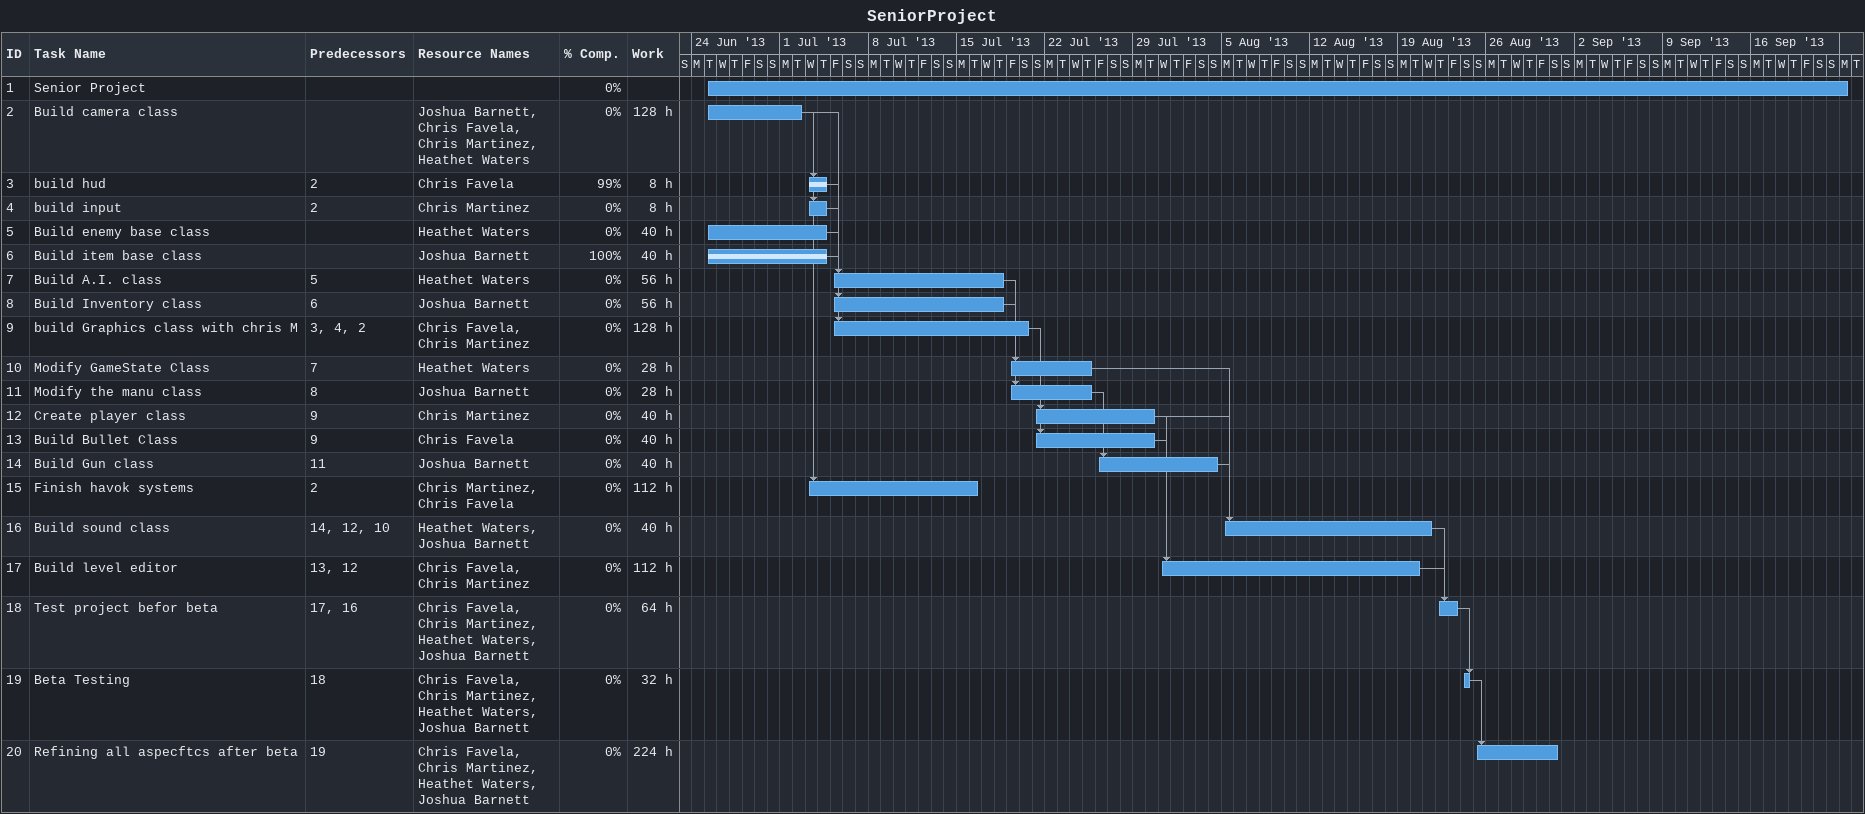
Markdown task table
SeniorProject

| ID | Task | Start | Finish | Predecessors | Resources | % complete | Work (h) |
|---|---|---|---|---|---|---|---|
| 1 | Senior Project | 2013-06-25 | 2013-09-23 |  |  | 0 |  |
| 2 | Build camera class | 2013-06-25 | 2013-07-02 |  | Joshua Barnett, Chris Favela, Chris Martinez, Heathet Waters | 0 | 128 |
| 3 | build hud | 2013-07-03 | 2013-07-04 | 2 | Chris Favela | 99 | 8 |
| 4 | build input | 2013-07-03 | 2013-07-04 | 2 | Chris Martinez | 0 | 8 |
| 5 | Build enemy base class | 2013-06-25 | 2013-07-04 |  | Heathet Waters | 0 | 40 |
| 6 | Build item base class | 2013-06-25 | 2013-07-04 |  | Joshua Barnett | 100 | 40 |
| 7 | Build A.I. class | 2013-07-05 | 2013-07-18 | 5 | Heathet Waters | 0 | 56 |
| 8 | Build Inventory class | 2013-07-05 | 2013-07-18 | 6 | Joshua Barnett | 0 | 56 |
| 9 | build Graphics class with chris M | 2013-07-05 | 2013-07-20 | 3, 4, 2 | Chris Favela, Chris Martinez | 0 | 128 |
| 10 | Modify GameState Class | 2013-07-19 | 2013-07-25 | 7 | Heathet Waters | 0 | 28 |
| 11 | Modify the manu class | 2013-07-19 | 2013-07-25 | 8 | Joshua Barnett | 0 | 28 |
| 12 | Create player class | 2013-07-21 | 2013-07-30 | 9 | Chris Martinez | 0 | 40 |
| 13 | Build Bullet Class | 2013-07-21 | 2013-07-30 | 9 | Chris Favela | 0 | 40 |
| 14 | Build Gun class | 2013-07-26 | 2013-08-04 | 11 | Joshua Barnett | 0 | 40 |
| 15 | Finish havok systems | 2013-07-03 | 2013-07-16 | 2 | Chris Martinez, Chris Favela | 0 | 112 |
| 16 | Build sound class | 2013-08-05 | 2013-08-21 | 14, 12, 10 | Heathet Waters, Joshua Barnett | 0 | 40 |
| 17 | Build level editor | 2013-07-31 | 2013-08-20 | 13, 12 | Chris Favela, Chris Martinez | 0 | 112 |
| 18 | Test project befor beta | 2013-08-22 | 2013-08-23 | 17, 16 | Chris Favela, Chris Martinez, Heathet Waters, Joshua Barnett | 0 | 64 |
| 19 | Beta Testing | 2013-08-24 | 2013-08-24 | 18 | Chris Favela, Chris Martinez, Heathet Waters, Joshua Barnett | 0 | 32 |
| 20 | Refining all aspecftcs after beta | 2013-08-25 | 2013-08-31 | 19 | Chris Favela, Chris Martinez, Heathet Waters, Joshua Barnett | 0 | 224 |
